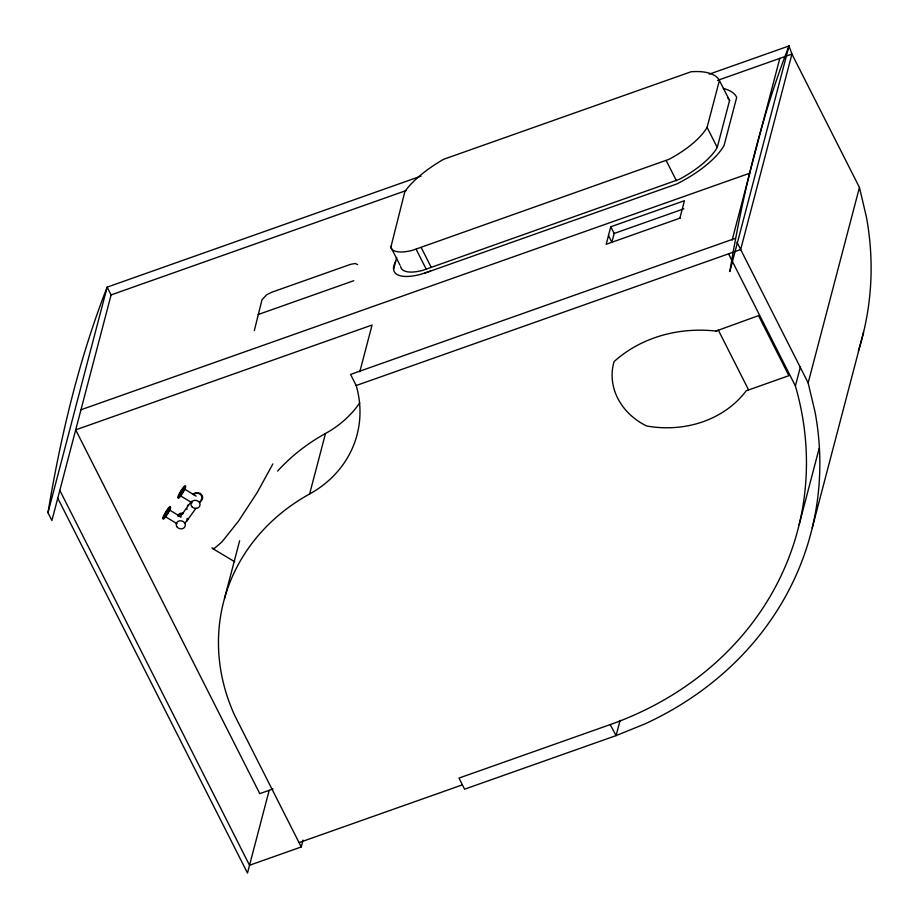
<?xml version="1.0" encoding="UTF-8"?>
<svg xmlns="http://www.w3.org/2000/svg" width="919" height="919" viewBox="0 0 919 919"><rect width="100%" height="100%" fill="white"/><g stroke="black" fill="none" stroke-linecap="round" stroke-linejoin="round"><path stroke-width="1.38" d="M47.972 512.733A2954.171 875.049 70.5 0 1 107.155 287.142L111.096 294.919L51.912 520.522L47.972 512.733L107.155 287.142L421.028 176.115M224.489 598.51L239.641 540.763M59.815 490.367L249.531 865.261L301.248 846.962L234.885 715.821A211.508 185.167 14.7 0 1 309.623 493.985L325.498 433.481A116.862 102.308 14.7 0 0 359.743 402.901M719.428 80.355L707.09 127.385L705.907 129.303A59.976 22.906 -26.8 0 1 669.112 159.274L412.861 250.198A35.404 13.521 -26.8 0 1 390.77 247.579L404.877 191.543L406.175 189.762A73.003 27.88 -26.8 0 1 443.601 159.297L691.111 71.751A81.515 31.131 -26.8 0 1 718.807 79.344L729.583 100.435L717.245 147.465L716.062 149.383A59.976 22.906 -26.8 0 1 679.267 179.343L423.027 270.278A35.404 13.521 -26.8 0 1 400.925 267.659L400.65 266.487M359.8 371.781L372.069 325.027L75.691 429.862L259.778 793.648L273.046 788.961M393.573 269.37L396.698 257.481M269.164 790.397L247.487 873.05L57.771 498.167M301.248 846.962L303.052 840.092M679.865 218.24L684.46 200.698L610.779 226.763L606.184 244.293L680.186 218.056M610.779 226.763L614.168 233.46L611.87 242.225L608.481 235.528M732.121 240.169L779.817 58.379M620.095 720.347L616.098 735.602L464.589 789.18L458.972 778.083L610.193 724.597A341.248 298.755 14.7 0 0 795.394 385.946L800.495 366.543M610.193 724.597L616.098 735.602L644.805 723.965A354.734 310.553 14.7 0 0 815.153 412.493L808.157 382.913L859.437 187.453L791.937 54.095L789.019 45.95L709.204 74.186M799.151 524.657L819.151 448.415M812.247 527.874L863.515 332.425M272.863 463.957L257.251 492.435L238.549 521.107L221.961 541.888L214.839 548L212.829 548.654L211.933 547.781M180.227 516.857L191.439 501.292M186.408 521.521L196.011 508.184M430.368 271.128L420.913 274.264A43.147 16.473 -26.8 0 1 393.975 271.082L393.504 269.06A43.147 16.473 -26.8 0 1 395.618 261.605M111.096 294.919L406.198 190.532M717.544 80.401L791.937 54.095L740.668 249.543L356.193 385.532A116.862 102.308 14.7 0 1 309.623 493.985M258.136 314.528L353.746 280.72M424.957 273.046L676.729 183.984A67.719 25.858 -26.8 0 0 724.103 145.409L736.716 97.322A89.246 34.083 -26.8 0 0 723.333 88.477M80.964 409.771L749.686 173.232M614.168 233.46L683.828 208.82M735.051 238.435L350.576 374.435L356.193 385.532M716.016 331.07L758.508 315.631L788.904 375.687L746.228 390.782A102.905 90.096 14.7 0 1 646.677 425.991A61.32 53.681 14.7 0 1 614.087 361.592A129.257 113.163 14.7 0 1 716.016 331.07L718.382 330.231L748.606 389.943M299.054 842.62L462.395 784.849M212.829 548.654L234.713 561.75M184.007 488.77L196.115 496.111M179.986 495.502L192.094 502.842M181.077 517.006L168.958 509.666A3.929 0.597 -58.8 0 1 167.545 513.193A3.929 0.597 -58.8 0 1 164.938 516.398L177.057 523.738M357.606 264.58L355.148 263.477L350.472 264.385L271.852 292.196L266.544 294.85L262.007 299.766L254.322 330.576M729.583 100.435L728.962 99.424A81.515 31.131 -26.8 0 0 727.905 98.115M707.09 127.385L717.245 147.465M736.923 242.134L808.157 382.913M728.537 253.828L795.394 385.946M666.298 160.722L676.453 180.802M421.155 247.429L431.31 267.509M416.123 249.21L426.278 269.29M390.495 246.407L400.018 265.223M859.437 187.453L866.422 217.045A354.734 310.553 14.7 0 1 858.357 350.955M277.641 471.056A211.508 185.167 14.7 0 1 325.498 433.481M187.407 506.059A3.044 2.677 14.9 0 1 188.223 504.922M186.672 509.379A3.044 2.677 14.9 0 1 187.177 508.862M185.604 522.635A3.871 1.769 35.8 0 1 185.19 522.9M178.343 516.133A4.606 4.032 14.9 0 1 183.042 513.755M187.189 518.408A4.606 4.032 14.9 0 1 186.925 519.43M187.924 518.511A5.353 4.687 14.9 0 1 186.04 521.613M177.654 515.869A5.353 4.687 14.9 0 1 183.111 513.101M193.622 494.79A4.606 4.032 14.9 0 1 199.986 494.181A4.606 4.032 14.9 0 1 201.089 499.902M193.013 494.376A5.353 4.687 14.9 0 1 201.433 494.548A5.353 4.687 14.9 0 1 199.595 501.763M200.503 501.223A3.871 1.769 35.8 0 1 199.905 502.452M164.915 515.858A3.929 0.597 -58.8 0 1 166.626 512.423A3.929 0.597 -58.8 0 1 168.74 509.735M167.809 509.792A6.95 1.057 -58.8 0 1 170.36 508.655A6.95 1.057 -58.8 0 1 164.903 517.788A6.95 1.057 -58.8 0 1 164.26 515.754M183.766 487.713A6.95 1.057 -58.8 0 1 185.259 488.138A6.95 1.057 -58.8 0 1 180.227 496.559A6.95 1.057 -58.8 0 1 178.734 496.145M181.893 490.309A6.95 1.057 -58.8 0 1 182.858 488.908M789.019 45.95L729.835 271.553A2954.171 875.049 70.5 0 1 789.019 45.95M177.252 527.207A4.606 4.032 14.9 0 0 185.052 526.461A4.606 4.032 14.9 0 0 179.975 520.763A4.606 4.032 14.9 0 0 177.252 527.207M191.979 506.771A4.606 4.032 14.9 0 0 199.768 506.024A4.606 4.032 14.9 0 0 194.69 500.327A4.606 4.032 14.9 0 0 191.979 506.771M164.708 517.167A6.95 1.057 -58.8 0 0 170.187 507.058A6.95 1.057 -58.8 0 0 164.535 513.997A6.95 1.057 -58.8 0 0 164.708 517.167M165.477 515.237A3.929 0.597 -58.8 0 0 168.568 509.528A3.929 0.597 -58.8 0 0 165.374 513.445A3.929 0.597 -58.8 0 0 165.477 515.237M180.997 494.64A3.929 0.597 -58.8 0 0 184.087 488.931A3.929 0.597 -58.8 0 0 180.894 492.848A3.929 0.597 -58.8 0 0 180.997 494.64M180.515 494.353A3.929 0.597 -58.8 0 0 183.616 488.644A3.929 0.597 -58.8 0 0 180.423 492.561A3.929 0.597 -58.8 0 0 180.515 494.353M179.745 496.271A6.95 1.057 -58.8 0 0 185.224 486.174A6.95 1.057 -58.8 0 0 179.573 493.112A6.95 1.057 -58.8 0 0 179.745 496.271"/></g></svg>
